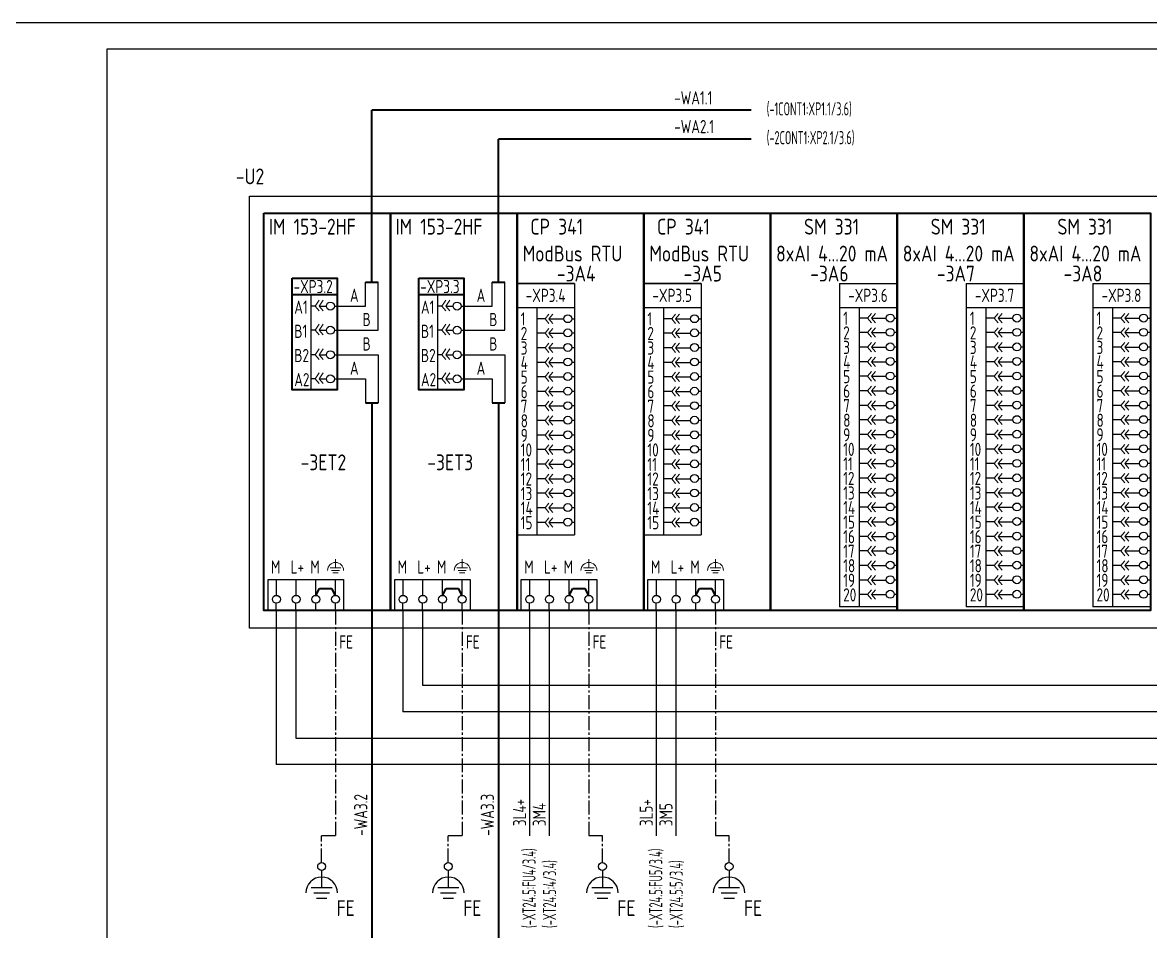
# Model space of a CAD drawing. Header units: millimetres. Extents: x 613 to 19799, y 1373 to 4314.
# Drawn here: x 3072 to 3285.7, y 1714.1 to 1886.4 of the extents above; entities that cross this region are included whole.
import ezdxf

# ---------------------------------------------------------------- set-up
doc = ezdxf.new("R2010")
doc.units = ezdxf.units.MM
doc.linetypes.add('3_2012-53-ТКР2.1-2_План$0${ Chain Double-Dash }', pattern=[0])
doc.linetypes.add('EPL_DASHLONGDOT', pattern=[1, 0.66, -0.12, 0.1, -0.12])
for name, color, linetype in [('Временный', 6, 'Continuous'), ('КИА_МАРКИРОВКА', 2, 'Continuous'), ('КИА_НАКЛЕЙКИ', 1, 'Continuous')]:
    doc.layers.add(name, color=color, linetype=linetype)
doc.styles.add('GOST-A 3-1', font='gost_0.ttf', dxfattribs={"height": 3})
doc.styles.add('GOSTA-2.5-1', font='GOST_AU.ttf', dxfattribs={"width": 0.9, "height": 2.5})

# ---------------------------------------------------------------- blocks, each defined once
blk = doc.blocks.new('A$C20E20996')
at = {"color": 0}
for p, q in [((-15.02, -33.5), (-15.02, -15.52)), ((-14.27, -17.63), (-15.02, -17.63)), ((-13.53, -17.63), (-12.13, -17.63)), ((-10.63, -17.63), (-10.08, -17.63)), ((-14.27, -22.18), (-15.02, -22.18)), ((-13.53, -22.18), (-12.13, -22.18)), ((-10.63, -22.21), (-10.08, -22.21)), ((-14.27, -26.84), (-15.02, -26.84)), ((-13.53, -26.84), (-12.13, -26.84)), ((-10.63, -26.86), (-10.08, -26.86)), ((-14.27, -31.42), (-15.02, -31.42)), ((-13.53, -31.42), (-12.13, -31.42)), ((-10.63, -31.44), (-10.08, -31.44)), ((-21.61, -72.45), (-21.61, -69.42)), ((-17.87, -72.45), (-17.87, -69.42)), ((-14.14, -72.45), (-14.14, -69.42)), ((-10.41, -72.45), (-10.41, -69.42)), ((-21.63, -75.35), (-21.63, -73.95)), ((-17.9, -75.35), (-17.9, -73.95)), ((-14.17, -75.35), (-14.17, -73.95)), ((-10.43, -75.35), (-10.43, -73.95))]:
    blk.add_line(p, q, dxfattribs=at)
at = {"lineweight": 18}
for p, q in [((-13.53, -16.52), (-14.27, -17.63)), ((-12.78, -16.52), (-13.53, -17.63)), ((-14.27, -17.63), (-13.53, -18.52)), ((-13.53, -17.63), (-12.78, -18.52)), ((-13.53, -21.07), (-14.27, -22.18)), ((-12.78, -21.07), (-13.53, -22.18)), ((-14.27, -22.18), (-13.53, -23.07)), ((-13.53, -22.18), (-12.78, -23.07)), ((-13.53, -25.73), (-14.27, -26.84)), ((-14.27, -26.84), (-13.53, -27.73)), ((-12.78, -25.73), (-13.53, -26.84)), ((-13.53, -26.84), (-12.78, -27.73)), ((-13.53, -30.31), (-14.27, -31.42)), ((-14.27, -31.42), (-13.53, -32.31)), ((-12.78, -30.31), (-13.53, -31.42)), ((-13.53, -31.42), (-12.78, -32.31))]:
    blk.add_line(p, q, dxfattribs=at)
at = {"color": 0, "lineweight": 20}
for p, q in [((-10.4, -65.58), (-10.4, -66.21)), ((-10.4, -66.21), (-10.4, -67.21)), ((-11.4, -67.21), (-9.4, -67.21)), ((-11.15, -67.71), (-9.65, -67.71)), ((-10.9, -68.21), (-9.9, -68.21))]:
    blk.add_line(p, q, dxfattribs=at)
at = {"color": 0, "lineweight": 40}
for p, q in [((-14.14, -72.45), (-13.43, -71.17)), ((-13.43, -71.17), (-11.12, -71.17)), ((-10.41, -72.45), (-11.12, -71.17))]:
    blk.add_line(p, q, dxfattribs=at)
for points in [[(-24, 0), (0, 0), (0, -75.35), (-24, -75.35)], [(-18.62, -12.36), (-10.08, -12.36), (-10.08, -33.5), (-18.62, -33.5)], [(-18.62, -12.36), (-10.08, -12.36), (-10.08, -15.52), (-18.62, -15.52)]]:
    blk.add_lwpolyline(points, close=True, dxfattribs=at)
at = {"color": 0}
blk.add_lwpolyline([(-23.2, -69.42), (-8.92, -69.42), (-8.92, -75.35), (-23.2, -75.35)], close=True, dxfattribs=at)
for centre in [(-11.38, -17.63), (-11.38, -22.21), (-11.38, -26.86), (-11.38, -31.44), (-21.61, -73.2), (-17.87, -73.2), (-14.14, -73.2), (-10.41, -73.2)]:
    blk.add_circle(centre, 0.75, dxfattribs=at)
at = {"color": 0, "lineweight": 20}
blk.add_arc((-10.4, -67.71), 1.5, 0, 180, dxfattribs=at)
at = {"style": 'GOSTA-2.5-1', "width": 0.9}
for s, p in [('A1', (-18.22, -19.08)), ('B1', (-18.22, -23.66)), ('B2', (-18.22, -28.24)), ('A2', (-18.22, -32.82)), ('M', (-22.64, -68.32)), ('L+', (-18.91, -68.32)), ('M', (-15.18, -68.32))]:
    blk.add_text(s, height=2.5, dxfattribs=at).set_placement(p)
blk = doc.blocks.new('A$C2BF74EC9')
at = {"color": 0}
for p, q in [((2, 8.39), (2, 6.39)), ((0, 6.39), (4, 6.39)), ((0.5, 5.39), (3.5, 5.39)), ((1, 4.39), (3, 4.39))]:
    blk.add_line(p, q, dxfattribs=at)
at = {"style": 'GOST-A 3-1'}
blk.add_text('FE', height=3, dxfattribs=at).set_placement((4.81, 1))

msp = doc.modelspace()

# ---------------------------------------------------------------- linework, layer by layer
for p, q in [((3068, 1886.39), (3662, 1886.39)), ((3088, 1881.39), (3657, 1881.39)), ((3088, 1471.39), (3088, 1881.39))]:
    msp.add_line(p, q)
at = {"color": 6, "lineweight": 40}
for p, q in [((3210.06, 1869.75), (3138.2, 1869.75)), ((3138.2, 1837.17), (3138.2, 1869.75)), ((3162.2, 1837.17), (3162.2, 1864.3)), ((3210.06, 1864.3), (3162.2, 1864.3)), ((3137.01, 1837.17), (3139.4, 1837.17)), ((3161.01, 1837.17), (3163.4, 1837.17)), ((3137.01, 1814.34), (3139.4, 1814.34)), ((3138.2, 1814.34), (3138.2, 1691.79)), ((3161.01, 1814.34), (3163.4, 1814.34)), ((3162.2, 1814.34), (3162.2, 1691.79))]:
    msp.add_line(p, q, dxfattribs=at)
at = {"color": 0}
for p, q in [((3137.01, 1832.65), (3137.01, 1837.17)), ((3139.4, 1828.07), (3139.4, 1837.17)), ((3161.01, 1832.65), (3161.01, 1837.17)), ((3163.4, 1828.07), (3163.4, 1837.17)), ((3176.61, 1836.96), (3165.71, 1836.96)), ((3165.71, 1836.96), (3165.71, 1789.29)), ((3165.71, 1836.96), (3176.61, 1836.96)), ((3165.71, 1833.37), (3165.71, 1836.96)), ((3176.61, 1836.96), (3176.61, 1789.29)), ((3200.61, 1836.96), (3189.71, 1836.96)), ((3189.71, 1836.96), (3189.71, 1789.29)), ((3189.71, 1836.96), (3200.61, 1836.96)), ((3189.71, 1833.37), (3189.71, 1836.96)), ((3200.61, 1836.96), (3200.61, 1789.29)), ((3226.81, 1836.96), (3237.71, 1836.96)), ((3226.81, 1836.96), (3226.81, 1775.63)), ((3237.71, 1836.96), (3237.71, 1789.29)), ((3250.81, 1836.96), (3261.71, 1836.96)), ((3250.81, 1836.96), (3250.81, 1775.63)), ((3261.71, 1836.96), (3261.71, 1789.29)), ((3274.81, 1836.96), (3285.71, 1836.96)), ((3274.81, 1836.96), (3274.81, 1775.63)), ((3285.71, 1836.96), (3285.71, 1789.29)), ((3285.71, 1836.96), (3285.71, 1789.29)), ((3285.71, 1836.96), (3285.71, 1789.29)), ((3131.62, 1832.65), (3137.01, 1832.65)), ((3155.62, 1832.65), (3161.01, 1832.65)), ((3176.61, 1832.32), (3165.71, 1832.32)), ((3169.5, 1789.29), (3169.5, 1832.32)), ((3200.61, 1832.32), (3189.71, 1832.32)), ((3193.5, 1789.29), (3193.5, 1832.32)), ((3237.71, 1832.32), (3226.81, 1832.32)), ((3230.6, 1775.74), (3230.6, 1832.32)), ((3261.71, 1832.32), (3250.81, 1832.32)), ((3254.6, 1775.74), (3254.6, 1832.32)), ((3285.71, 1832.32), (3274.81, 1832.32)), ((3278.6, 1775.74), (3278.6, 1832.32)), ((3171, 1830.26), (3169.5, 1830.26)), ((3171.74, 1830.26), (3174.56, 1830.26)), ((3176.06, 1830.26), (3176.61, 1830.26)), ((3195, 1830.26), (3193.5, 1830.26)), ((3195.74, 1830.26), (3198.56, 1830.26)), ((3200.06, 1830.26), (3200.61, 1830.26)), ((3232.1, 1830.37), (3230.6, 1830.37)), ((3232.84, 1830.37), (3235.66, 1830.37)), ((3237.16, 1830.37), (3237.71, 1830.37)), ((3256.1, 1830.37), (3254.6, 1830.37)), ((3256.84, 1830.37), (3259.66, 1830.37)), ((3261.16, 1830.37), (3261.71, 1830.37)), ((3280.1, 1830.37), (3278.6, 1830.37)), ((3280.84, 1830.37), (3283.66, 1830.37)), ((3285.16, 1830.37), (3285.71, 1830.37)), ((3131.62, 1828.07), (3139.4, 1828.07)), ((3155.62, 1828.07), (3163.4, 1828.07)), ((3171, 1827.51), (3169.5, 1827.51)), ((3171.74, 1827.51), (3174.56, 1827.51)), ((3176.06, 1827.57), (3176.6, 1827.57)), ((3195, 1827.51), (3193.5, 1827.51)), ((3195.74, 1827.51), (3198.56, 1827.51)), ((3200.06, 1827.57), (3200.6, 1827.57)), ((3232.1, 1827.62), (3230.6, 1827.62)), ((3232.84, 1827.62), (3235.66, 1827.62)), ((3237.16, 1827.68), (3237.7, 1827.68)), ((3256.1, 1827.62), (3254.6, 1827.62)), ((3256.84, 1827.62), (3259.66, 1827.62)), ((3261.16, 1827.68), (3261.7, 1827.68)), ((3280.1, 1827.62), (3278.6, 1827.62)), ((3280.84, 1827.62), (3283.66, 1827.62)), ((3285.16, 1827.68), (3285.7, 1827.68)), ((3131.62, 1823.44), (3139.4, 1823.44)), ((3139.4, 1823.44), (3139.4, 1814.34)), ((3155.62, 1823.44), (3163.4, 1823.44)), ((3163.4, 1823.44), (3163.4, 1814.34)), ((3171, 1824.75), (3169.5, 1824.75)), ((3171.74, 1824.75), (3174.56, 1824.75)), ((3176.06, 1824.81), (3176.61, 1824.81)), ((3195, 1824.75), (3193.5, 1824.75)), ((3195.74, 1824.75), (3198.56, 1824.75)), ((3200.06, 1824.81), (3200.61, 1824.81)), ((3232.1, 1824.86), (3230.6, 1824.86)), ((3232.84, 1824.86), (3235.66, 1824.86)), ((3237.16, 1824.92), (3237.71, 1824.92)), ((3256.1, 1824.86), (3254.6, 1824.86)), ((3256.84, 1824.86), (3259.66, 1824.86)), ((3261.16, 1824.92), (3261.71, 1824.92)), ((3280.1, 1824.86), (3278.6, 1824.86)), ((3280.84, 1824.86), (3283.66, 1824.86)), ((3285.16, 1824.92), (3285.71, 1824.92)), ((3171, 1821.99), (3169.5, 1821.99)), ((3171.74, 1821.99), (3174.56, 1821.99)), ((3176.06, 1822.05), (3176.61, 1822.05)), ((3195, 1821.99), (3193.5, 1821.99)), ((3195.74, 1821.99), (3198.56, 1821.99)), ((3200.06, 1822.05), (3200.61, 1822.05)), ((3232.1, 1822.1), (3230.6, 1822.1)), ((3232.84, 1822.1), (3235.66, 1822.1)), ((3237.16, 1822.16), (3237.71, 1822.16)), ((3256.1, 1822.1), (3254.6, 1822.1)), ((3256.84, 1822.1), (3259.66, 1822.1)), ((3261.16, 1822.16), (3261.71, 1822.16)), ((3280.1, 1822.1), (3278.6, 1822.1)), ((3280.84, 1822.1), (3283.66, 1822.1)), ((3285.16, 1822.16), (3285.71, 1822.16)), ((3131.62, 1818.86), (3137.01, 1818.86)), ((3137.01, 1818.86), (3137.01, 1814.34)), ((3155.62, 1818.86), (3161.01, 1818.86)), ((3161.01, 1818.86), (3161.01, 1814.34)), ((3171, 1819.23), (3169.5, 1819.23)), ((3171.74, 1819.23), (3174.56, 1819.23)), ((3176.06, 1819.29), (3176.6, 1819.29)), ((3195, 1819.23), (3193.5, 1819.23)), ((3195.74, 1819.23), (3198.56, 1819.23)), ((3200.06, 1819.29), (3200.6, 1819.29)), ((3232.1, 1819.34), (3230.6, 1819.34)), ((3232.84, 1819.34), (3235.66, 1819.34)), ((3237.16, 1819.4), (3237.7, 1819.4)), ((3256.1, 1819.34), (3254.6, 1819.34)), ((3256.84, 1819.34), (3259.66, 1819.34)), ((3261.16, 1819.4), (3261.7, 1819.4)), ((3280.1, 1819.34), (3278.6, 1819.34)), ((3280.84, 1819.34), (3283.66, 1819.34)), ((3285.16, 1819.4), (3285.7, 1819.4)), ((3176.06, 1816.53), (3176.6, 1816.53)), ((3200.06, 1816.53), (3200.6, 1816.53)), ((3232.1, 1816.58), (3230.6, 1816.58)), ((3232.84, 1816.58), (3235.66, 1816.58)), ((3237.16, 1816.64), (3237.7, 1816.64)), ((3256.1, 1816.58), (3254.6, 1816.58)), ((3256.84, 1816.58), (3259.66, 1816.58)), ((3261.16, 1816.64), (3261.7, 1816.64)), ((3280.1, 1816.58), (3278.6, 1816.58)), ((3280.84, 1816.58), (3283.66, 1816.58)), ((3285.16, 1816.64), (3285.7, 1816.64)), ((3171, 1816.47), (3169.5, 1816.47)), ((3171.74, 1816.47), (3174.56, 1816.47)), ((3195, 1816.47), (3193.5, 1816.47)), ((3195.74, 1816.47), (3198.56, 1816.47)), ((3171, 1813.72), (3169.5, 1813.72)), ((3171.74, 1813.72), (3174.56, 1813.72)), ((3176.06, 1813.78), (3176.6, 1813.78)), ((3195, 1813.72), (3193.5, 1813.72)), ((3195.74, 1813.72), (3198.56, 1813.72)), ((3200.06, 1813.78), (3200.6, 1813.78)), ((3232.1, 1813.82), (3230.6, 1813.82)), ((3232.84, 1813.82), (3235.66, 1813.82)), ((3237.16, 1813.89), (3237.7, 1813.89)), ((3256.1, 1813.82), (3254.6, 1813.82)), ((3256.84, 1813.82), (3259.66, 1813.82)), ((3261.16, 1813.89), (3261.7, 1813.89)), ((3280.1, 1813.82), (3278.6, 1813.82)), ((3280.84, 1813.82), (3283.66, 1813.82)), ((3285.16, 1813.89), (3285.7, 1813.89)), ((3171, 1810.96), (3169.5, 1810.96)), ((3171.74, 1810.96), (3174.56, 1810.96)), ((3176.06, 1811.02), (3176.6, 1811.02)), ((3195, 1810.96), (3193.5, 1810.96)), ((3195.74, 1810.96), (3198.56, 1810.96)), ((3200.06, 1811.02), (3200.6, 1811.02)), ((3232.1, 1811.07), (3230.6, 1811.07)), ((3232.84, 1811.07), (3235.66, 1811.07)), ((3237.16, 1811.13), (3237.7, 1811.13)), ((3256.1, 1811.07), (3254.6, 1811.07)), ((3256.84, 1811.07), (3259.66, 1811.07)), ((3261.16, 1811.13), (3261.7, 1811.13)), ((3280.1, 1811.07), (3278.6, 1811.07)), ((3280.84, 1811.07), (3283.66, 1811.07)), ((3285.16, 1811.13), (3285.7, 1811.13)), ((3171, 1808.2), (3169.5, 1808.2)), ((3171.74, 1808.2), (3174.56, 1808.2)), ((3176.06, 1808.26), (3176.6, 1808.26)), ((3195, 1808.2), (3193.5, 1808.2)), ((3195.74, 1808.2), (3198.56, 1808.2)), ((3200.06, 1808.26), (3200.6, 1808.26)), ((3232.1, 1808.31), (3230.6, 1808.31)), ((3232.84, 1808.31), (3235.66, 1808.31)), ((3237.16, 1808.37), (3237.7, 1808.37)), ((3256.1, 1808.31), (3254.6, 1808.31)), ((3256.84, 1808.31), (3259.66, 1808.31)), ((3261.16, 1808.37), (3261.7, 1808.37)), ((3280.1, 1808.31), (3278.6, 1808.31)), ((3280.84, 1808.31), (3283.66, 1808.31)), ((3285.16, 1808.37), (3285.7, 1808.37)), ((3171, 1805.44), (3169.5, 1805.44)), ((3171.74, 1805.44), (3174.56, 1805.44)), ((3176.06, 1805.5), (3176.6, 1805.5)), ((3195, 1805.44), (3193.5, 1805.44)), ((3195.74, 1805.44), (3198.56, 1805.44)), ((3200.06, 1805.5), (3200.6, 1805.5)), ((3232.1, 1805.55), (3230.6, 1805.55)), ((3232.84, 1805.55), (3235.66, 1805.55)), ((3237.16, 1805.61), (3237.7, 1805.61)), ((3256.1, 1805.55), (3254.6, 1805.55)), ((3256.84, 1805.55), (3259.66, 1805.55)), ((3261.16, 1805.61), (3261.7, 1805.61)), ((3280.1, 1805.55), (3278.6, 1805.55)), ((3280.84, 1805.55), (3283.66, 1805.55)), ((3285.16, 1805.61), (3285.7, 1805.61)), ((3171, 1802.68), (3169.5, 1802.68)), ((3171.74, 1802.68), (3174.56, 1802.68)), ((3176.06, 1802.74), (3176.61, 1802.74)), ((3195, 1802.68), (3193.5, 1802.68)), ((3195.74, 1802.68), (3198.56, 1802.68)), ((3200.06, 1802.74), (3200.61, 1802.74)), ((3232.1, 1802.79), (3230.6, 1802.79)), ((3232.84, 1802.79), (3235.66, 1802.79)), ((3237.16, 1802.85), (3237.71, 1802.85)), ((3256.1, 1802.79), (3254.6, 1802.79)), ((3256.84, 1802.79), (3259.66, 1802.79)), ((3261.16, 1802.85), (3261.71, 1802.85)), ((3280.1, 1802.79), (3278.6, 1802.79)), ((3280.84, 1802.79), (3283.66, 1802.79)), ((3285.16, 1802.85), (3285.71, 1802.85)), ((3171, 1799.92), (3169.5, 1799.92)), ((3171.74, 1799.92), (3174.56, 1799.92)), ((3176.06, 1799.99), (3176.61, 1799.99)), ((3195, 1799.92), (3193.5, 1799.92)), ((3195.74, 1799.92), (3198.56, 1799.92)), ((3200.06, 1799.99), (3200.61, 1799.99)), ((3232.1, 1800.03), (3230.6, 1800.03)), ((3232.84, 1800.03), (3235.66, 1800.03)), ((3237.16, 1800.09), (3237.71, 1800.09)), ((3256.1, 1800.03), (3254.6, 1800.03)), ((3256.84, 1800.03), (3259.66, 1800.03)), ((3261.16, 1800.09), (3261.71, 1800.09)), ((3280.1, 1800.03), (3278.6, 1800.03)), ((3280.84, 1800.03), (3283.66, 1800.03)), ((3285.16, 1800.09), (3285.71, 1800.09)), ((3232.1, 1797.28), (3230.6, 1797.28)), ((3232.84, 1797.28), (3235.66, 1797.28)), ((3237.16, 1797.34), (3237.7, 1797.34)), ((3256.1, 1797.28), (3254.6, 1797.28)), ((3256.84, 1797.28), (3259.66, 1797.28)), ((3261.16, 1797.34), (3261.7, 1797.34)), ((3280.1, 1797.28), (3278.6, 1797.28)), ((3280.84, 1797.28), (3283.66, 1797.28)), ((3285.16, 1797.34), (3285.7, 1797.34)), ((3171, 1797.17), (3169.5, 1797.17)), ((3171.74, 1797.17), (3174.56, 1797.17)), ((3176.06, 1797.23), (3176.6, 1797.23)), ((3195, 1797.17), (3193.5, 1797.17)), ((3195.74, 1797.17), (3198.56, 1797.17)), ((3200.06, 1797.23), (3200.6, 1797.23)), ((3171, 1794.41), (3169.5, 1794.41)), ((3171.74, 1794.41), (3174.56, 1794.41)), ((3176.06, 1794.47), (3176.6, 1794.47)), ((3195, 1794.41), (3193.5, 1794.41)), ((3195.74, 1794.41), (3198.56, 1794.41)), ((3200.06, 1794.47), (3200.6, 1794.47)), ((3232.1, 1794.52), (3230.6, 1794.52)), ((3232.84, 1794.52), (3235.66, 1794.52)), ((3237.16, 1794.58), (3237.7, 1794.58)), ((3256.1, 1794.52), (3254.6, 1794.52)), ((3256.84, 1794.52), (3259.66, 1794.52)), ((3261.16, 1794.58), (3261.7, 1794.58)), ((3280.1, 1794.52), (3278.6, 1794.52)), ((3280.84, 1794.52), (3283.66, 1794.52)), ((3285.16, 1794.58), (3285.7, 1794.58)), ((3171, 1791.65), (3169.5, 1791.65)), ((3171.74, 1791.65), (3174.56, 1791.65)), ((3176.06, 1791.71), (3176.61, 1791.71)), ((3195, 1791.65), (3193.5, 1791.65)), ((3195.74, 1791.65), (3198.56, 1791.65)), ((3200.06, 1791.71), (3200.61, 1791.71)), ((3232.1, 1791.76), (3230.6, 1791.76)), ((3232.84, 1791.76), (3235.66, 1791.76)), ((3237.16, 1791.82), (3237.71, 1791.82)), ((3256.1, 1791.76), (3254.6, 1791.76)), ((3256.84, 1791.76), (3259.66, 1791.76)), ((3261.16, 1791.82), (3261.71, 1791.82)), ((3280.1, 1791.76), (3278.6, 1791.76)), ((3280.84, 1791.76), (3283.66, 1791.76)), ((3285.16, 1791.82), (3285.71, 1791.82)), ((3165.71, 1789.29), (3176.61, 1789.29)), ((3189.71, 1789.29), (3200.61, 1789.29)), ((3232.1, 1789), (3230.6, 1789)), ((3232.84, 1789), (3235.66, 1789)), ((3237.16, 1789.06), (3237.7, 1789.06)), ((3256.1, 1789), (3254.6, 1789)), ((3256.84, 1789), (3259.66, 1789)), ((3261.16, 1789.06), (3261.7, 1789.06)), ((3280.1, 1789), (3278.6, 1789)), ((3280.84, 1789), (3283.66, 1789)), ((3285.16, 1789.06), (3285.7, 1789.06)), ((3232.1, 1786.24), (3230.6, 1786.24)), ((3232.84, 1786.24), (3235.66, 1786.24)), ((3237.16, 1786.3), (3237.7, 1786.3)), ((3256.1, 1786.24), (3254.6, 1786.24)), ((3256.84, 1786.24), (3259.66, 1786.24)), ((3261.16, 1786.3), (3261.7, 1786.3)), ((3280.1, 1786.24), (3278.6, 1786.24)), ((3280.84, 1786.24), (3283.66, 1786.24)), ((3285.16, 1786.3), (3285.7, 1786.3)), ((3232.1, 1783.48), (3230.6, 1783.48)), ((3232.84, 1783.48), (3235.66, 1783.48)), ((3237.16, 1783.55), (3237.71, 1783.55)), ((3256.1, 1783.48), (3254.6, 1783.48)), ((3256.84, 1783.48), (3259.66, 1783.48)), ((3261.16, 1783.55), (3261.71, 1783.55)), ((3280.1, 1783.48), (3278.6, 1783.48)), ((3280.84, 1783.48), (3283.66, 1783.48)), ((3285.16, 1783.55), (3285.71, 1783.55)), ((3168.1, 1777.83), (3168.1, 1780.85)), ((3171.83, 1777.83), (3171.83, 1780.85)), ((3175.56, 1777.83), (3175.56, 1780.85)), ((3179.29, 1777.83), (3179.29, 1780.85)), ((3192.1, 1777.83), (3192.1, 1780.85)), ((3195.83, 1777.83), (3195.83, 1780.85)), ((3199.56, 1777.83), (3199.56, 1780.85)), ((3203.29, 1777.83), (3203.29, 1780.85)), ((3232.1, 1780.73), (3230.6, 1780.73)), ((3232.84, 1780.73), (3235.66, 1780.73)), ((3237.16, 1780.79), (3237.71, 1780.79)), ((3256.1, 1780.73), (3254.6, 1780.73)), ((3256.84, 1780.73), (3259.66, 1780.73)), ((3261.16, 1780.79), (3261.71, 1780.79)), ((3280.1, 1780.73), (3278.6, 1780.73)), ((3280.84, 1780.73), (3283.66, 1780.73)), ((3285.16, 1780.79), (3285.71, 1780.79)), ((3168.08, 1774.93), (3168.08, 1776.33)), ((3171.81, 1774.93), (3171.81, 1776.33)), ((3175.54, 1774.93), (3175.54, 1776.33)), ((3179.27, 1774.93), (3179.27, 1776.33)), ((3192.08, 1774.93), (3192.08, 1776.33)), ((3195.81, 1774.93), (3195.81, 1776.33)), ((3199.54, 1774.93), (3199.54, 1776.33)), ((3203.27, 1774.93), (3203.27, 1776.33)), ((3232.1, 1777.97), (3230.6, 1777.97)), ((3232.84, 1777.97), (3235.66, 1777.97)), ((3237.16, 1778.03), (3237.71, 1778.03)), ((3256.1, 1777.97), (3254.6, 1777.97)), ((3256.84, 1777.97), (3259.66, 1777.97)), ((3261.16, 1778.03), (3261.71, 1778.03)), ((3280.1, 1777.97), (3278.6, 1777.97)), ((3280.84, 1777.97), (3283.66, 1777.97)), ((3285.16, 1778.03), (3285.71, 1778.03)), ((3237.71, 1775.63), (3226.81, 1775.63)), ((3261.71, 1775.63), (3250.81, 1775.63)), ((3285.71, 1775.63), (3274.81, 1775.63)), ((3128.67, 1725.69), (3128.67, 1724.44)), ((3152.67, 1725.69), (3152.67, 1724.44)), ((3181.87, 1725.69), (3181.87, 1724.44)), ((3205.87, 1725.69), (3205.87, 1724.44))]:
    msp.add_line(p, q, dxfattribs=at)
at = {"lineweight": 18}
for p, q in [((3171, 1830.26), (3171.74, 1831.15)), ((3171, 1830.26), (3171.74, 1829.37)), ((3171.74, 1830.26), (3172.49, 1831.15)), ((3171.74, 1830.26), (3172.49, 1829.37)), ((3195, 1830.26), (3195.74, 1831.15)), ((3195, 1830.26), (3195.74, 1829.37)), ((3195.74, 1830.26), (3196.49, 1831.15)), ((3195.74, 1830.26), (3196.49, 1829.37)), ((3232.1, 1830.37), (3232.84, 1831.26)), ((3232.1, 1830.37), (3232.84, 1829.48)), ((3232.84, 1830.37), (3233.59, 1831.26)), ((3232.84, 1830.37), (3233.59, 1829.48)), ((3256.1, 1830.37), (3256.84, 1831.26)), ((3256.1, 1830.37), (3256.84, 1829.48)), ((3256.84, 1830.37), (3257.59, 1831.26)), ((3256.84, 1830.37), (3257.59, 1829.48)), ((3280.1, 1830.37), (3280.84, 1831.26)), ((3280.1, 1830.37), (3280.84, 1829.48)), ((3280.84, 1830.37), (3281.59, 1831.26)), ((3280.84, 1830.37), (3281.59, 1829.48)), ((3171, 1827.51), (3171.74, 1828.4)), ((3171, 1827.51), (3171.74, 1826.62)), ((3171.74, 1827.51), (3172.49, 1828.4)), ((3171.74, 1827.51), (3172.49, 1826.62)), ((3195, 1827.51), (3195.74, 1828.4)), ((3195, 1827.51), (3195.74, 1826.62)), ((3195.74, 1827.51), (3196.49, 1828.4)), ((3195.74, 1827.51), (3196.49, 1826.62)), ((3232.1, 1827.62), (3232.84, 1828.51)), ((3232.1, 1827.62), (3232.84, 1826.73)), ((3232.84, 1827.62), (3233.59, 1828.51)), ((3232.84, 1827.62), (3233.59, 1826.73)), ((3256.1, 1827.62), (3256.84, 1828.51)), ((3256.1, 1827.62), (3256.84, 1826.73)), ((3256.84, 1827.62), (3257.59, 1828.51)), ((3256.84, 1827.62), (3257.59, 1826.73)), ((3280.1, 1827.62), (3280.84, 1828.51)), ((3280.1, 1827.62), (3280.84, 1826.73)), ((3280.84, 1827.62), (3281.59, 1828.51)), ((3280.84, 1827.62), (3281.59, 1826.73)), ((3171, 1824.75), (3171.74, 1825.64)), ((3171.74, 1824.75), (3172.49, 1825.64)), ((3195, 1824.75), (3195.74, 1825.64)), ((3195.74, 1824.75), (3196.49, 1825.64)), ((3232.1, 1824.86), (3232.84, 1825.75)), ((3232.84, 1824.86), (3233.59, 1825.75)), ((3256.1, 1824.86), (3256.84, 1825.75)), ((3256.84, 1824.86), (3257.59, 1825.75)), ((3280.1, 1824.86), (3280.84, 1825.75)), ((3280.84, 1824.86), (3281.59, 1825.75)), ((3171, 1824.75), (3171.74, 1823.86)), ((3171.74, 1824.75), (3172.49, 1823.86)), ((3195, 1824.75), (3195.74, 1823.86)), ((3195.74, 1824.75), (3196.49, 1823.86)), ((3232.1, 1824.86), (3232.84, 1823.97)), ((3232.1, 1822.1), (3232.84, 1822.99)), ((3232.84, 1824.86), (3233.59, 1823.97)), ((3232.84, 1822.1), (3233.59, 1822.99)), ((3256.1, 1824.86), (3256.84, 1823.97)), ((3256.1, 1822.1), (3256.84, 1822.99)), ((3256.84, 1824.86), (3257.59, 1823.97)), ((3256.84, 1822.1), (3257.59, 1822.99)), ((3280.1, 1824.86), (3280.84, 1823.97)), ((3280.1, 1822.1), (3280.84, 1822.99)), ((3280.84, 1824.86), (3281.59, 1823.97)), ((3280.84, 1822.1), (3281.59, 1822.99)), ((3171, 1821.99), (3171.74, 1822.88)), ((3171, 1821.99), (3171.74, 1821.1)), ((3171.74, 1821.99), (3172.49, 1822.88)), ((3171.74, 1821.99), (3172.49, 1821.1)), ((3195, 1821.99), (3195.74, 1822.88)), ((3195, 1821.99), (3195.74, 1821.1)), ((3195.74, 1821.99), (3196.49, 1822.88)), ((3195.74, 1821.99), (3196.49, 1821.1)), ((3232.1, 1822.1), (3232.84, 1821.21)), ((3232.84, 1822.1), (3233.59, 1821.21)), ((3256.1, 1822.1), (3256.84, 1821.21)), ((3256.84, 1822.1), (3257.59, 1821.21)), ((3280.1, 1822.1), (3280.84, 1821.21)), ((3280.84, 1822.1), (3281.59, 1821.21)), ((3171, 1819.23), (3171.74, 1820.12)), ((3171, 1819.23), (3171.74, 1818.34)), ((3171.74, 1819.23), (3172.49, 1820.12)), ((3171.74, 1819.23), (3172.49, 1818.34)), ((3195, 1819.23), (3195.74, 1820.12)), ((3195, 1819.23), (3195.74, 1818.34)), ((3195.74, 1819.23), (3196.49, 1820.12)), ((3195.74, 1819.23), (3196.49, 1818.34)), ((3232.1, 1819.34), (3232.84, 1820.23)), ((3232.1, 1819.34), (3232.84, 1818.45)), ((3232.84, 1819.34), (3233.59, 1820.23)), ((3232.84, 1819.34), (3233.59, 1818.45)), ((3256.1, 1819.34), (3256.84, 1820.23)), ((3256.1, 1819.34), (3256.84, 1818.45)), ((3256.84, 1819.34), (3257.59, 1820.23)), ((3256.84, 1819.34), (3257.59, 1818.45)), ((3280.1, 1819.34), (3280.84, 1820.23)), ((3280.1, 1819.34), (3280.84, 1818.45)), ((3280.84, 1819.34), (3281.59, 1820.23)), ((3280.84, 1819.34), (3281.59, 1818.45)), ((3171, 1816.47), (3171.74, 1817.36)), ((3171.74, 1816.47), (3172.49, 1817.36)), ((3195, 1816.47), (3195.74, 1817.36)), ((3195.74, 1816.47), (3196.49, 1817.36)), ((3232.1, 1816.58), (3232.84, 1817.47)), ((3232.1, 1816.58), (3232.84, 1815.69)), ((3232.84, 1816.58), (3233.59, 1817.47)), ((3232.84, 1816.58), (3233.59, 1815.69)), ((3256.1, 1816.58), (3256.84, 1817.47)), ((3256.1, 1816.58), (3256.84, 1815.69)), ((3256.84, 1816.58), (3257.59, 1817.47)), ((3256.84, 1816.58), (3257.59, 1815.69)), ((3280.1, 1816.58), (3280.84, 1817.47)), ((3280.1, 1816.58), (3280.84, 1815.69)), ((3280.84, 1816.58), (3281.59, 1817.47)), ((3280.84, 1816.58), (3281.59, 1815.69)), ((3171, 1816.47), (3171.74, 1815.58)), ((3171, 1813.72), (3171.74, 1814.61)), ((3171.74, 1816.47), (3172.49, 1815.58)), ((3171.74, 1813.72), (3172.49, 1814.61)), ((3195, 1816.47), (3195.74, 1815.58)), ((3195, 1813.72), (3195.74, 1814.61)), ((3195.74, 1816.47), (3196.49, 1815.58)), ((3195.74, 1813.72), (3196.49, 1814.61)), ((3232.1, 1813.82), (3232.84, 1814.71)), ((3232.84, 1813.82), (3233.59, 1814.71)), ((3256.1, 1813.82), (3256.84, 1814.71)), ((3256.84, 1813.82), (3257.59, 1814.71)), ((3280.1, 1813.82), (3280.84, 1814.71)), ((3280.84, 1813.82), (3281.59, 1814.71)), ((3171, 1813.72), (3171.74, 1812.83)), ((3171.74, 1813.72), (3172.49, 1812.83)), ((3195, 1813.72), (3195.74, 1812.83)), ((3195.74, 1813.72), (3196.49, 1812.83)), ((3232.1, 1813.82), (3232.84, 1812.93)), ((3232.84, 1813.82), (3233.59, 1812.93)), ((3256.1, 1813.82), (3256.84, 1812.93)), ((3256.84, 1813.82), (3257.59, 1812.93)), ((3280.1, 1813.82), (3280.84, 1812.93)), ((3280.84, 1813.82), (3281.59, 1812.93)), ((3171, 1810.96), (3171.74, 1811.85)), ((3171, 1810.96), (3171.74, 1810.07)), ((3171.74, 1810.96), (3172.49, 1811.85)), ((3171.74, 1810.96), (3172.49, 1810.07)), ((3195, 1810.96), (3195.74, 1811.85)), ((3195, 1810.96), (3195.74, 1810.07)), ((3195.74, 1810.96), (3196.49, 1811.85)), ((3195.74, 1810.96), (3196.49, 1810.07)), ((3232.1, 1811.07), (3232.84, 1811.96)), ((3232.1, 1811.07), (3232.84, 1810.18)), ((3232.84, 1811.07), (3233.59, 1811.96)), ((3232.84, 1811.07), (3233.59, 1810.18)), ((3256.1, 1811.07), (3256.84, 1811.96)), ((3256.1, 1811.07), (3256.84, 1810.18)), ((3256.84, 1811.07), (3257.59, 1811.96)), ((3256.84, 1811.07), (3257.59, 1810.18)), ((3280.1, 1811.07), (3280.84, 1811.96)), ((3280.1, 1811.07), (3280.84, 1810.18)), ((3280.84, 1811.07), (3281.59, 1811.96)), ((3280.84, 1811.07), (3281.59, 1810.18)), ((3171, 1808.2), (3171.74, 1809.09)), ((3171, 1808.2), (3171.74, 1807.31)), ((3171.74, 1808.2), (3172.49, 1809.09)), ((3171.74, 1808.2), (3172.49, 1807.31)), ((3195, 1808.2), (3195.74, 1809.09)), ((3195, 1808.2), (3195.74, 1807.31)), ((3195.74, 1808.2), (3196.49, 1809.09)), ((3195.74, 1808.2), (3196.49, 1807.31)), ((3232.1, 1808.31), (3232.84, 1809.2)), ((3232.1, 1808.31), (3232.84, 1807.42)), ((3232.84, 1808.31), (3233.59, 1809.2)), ((3232.84, 1808.31), (3233.59, 1807.42)), ((3256.1, 1808.31), (3256.84, 1809.2)), ((3256.1, 1808.31), (3256.84, 1807.42)), ((3256.84, 1808.31), (3257.59, 1809.2)), ((3256.84, 1808.31), (3257.59, 1807.42)), ((3280.1, 1808.31), (3280.84, 1809.2)), ((3280.1, 1808.31), (3280.84, 1807.42)), ((3280.84, 1808.31), (3281.59, 1809.2)), ((3280.84, 1808.31), (3281.59, 1807.42)), ((3171, 1805.44), (3171.74, 1806.33)), ((3171.74, 1805.44), (3172.49, 1806.33)), ((3195, 1805.44), (3195.74, 1806.33)), ((3195.74, 1805.44), (3196.49, 1806.33)), ((3232.1, 1805.55), (3232.84, 1806.44)), ((3232.84, 1805.55), (3233.59, 1806.44)), ((3256.1, 1805.55), (3256.84, 1806.44)), ((3256.84, 1805.55), (3257.59, 1806.44)), ((3280.1, 1805.55), (3280.84, 1806.44)), ((3280.84, 1805.55), (3281.59, 1806.44)), ((3171, 1805.44), (3171.74, 1804.55)), ((3171.74, 1805.44), (3172.49, 1804.55)), ((3195, 1805.44), (3195.74, 1804.55)), ((3195.74, 1805.44), (3196.49, 1804.55)), ((3232.1, 1805.55), (3232.84, 1804.66)), ((3232.1, 1802.79), (3232.84, 1803.68)), ((3232.84, 1805.55), (3233.59, 1804.66)), ((3232.84, 1802.79), (3233.59, 1803.68)), ((3256.1, 1805.55), (3256.84, 1804.66)), ((3256.1, 1802.79), (3256.84, 1803.68)), ((3256.84, 1805.55), (3257.59, 1804.66)), ((3256.84, 1802.79), (3257.59, 1803.68)), ((3280.1, 1805.55), (3280.84, 1804.66)), ((3280.1, 1802.79), (3280.84, 1803.68)), ((3280.84, 1805.55), (3281.59, 1804.66)), ((3280.84, 1802.79), (3281.59, 1803.68)), ((3171, 1802.68), (3171.74, 1803.57)), ((3171, 1802.68), (3171.74, 1801.79)), ((3171.74, 1802.68), (3172.49, 1803.57)), ((3171.74, 1802.68), (3172.49, 1801.79)), ((3195, 1802.68), (3195.74, 1803.57)), ((3195, 1802.68), (3195.74, 1801.79)), ((3195.74, 1802.68), (3196.49, 1803.57)), ((3195.74, 1802.68), (3196.49, 1801.79)), ((3232.1, 1802.79), (3232.84, 1801.9)), ((3232.84, 1802.79), (3233.59, 1801.9)), ((3256.1, 1802.79), (3256.84, 1801.9)), ((3256.84, 1802.79), (3257.59, 1801.9)), ((3280.1, 1802.79), (3280.84, 1801.9)), ((3280.84, 1802.79), (3281.59, 1801.9)), ((3171, 1799.92), (3171.74, 1800.81)), ((3171, 1799.92), (3171.74, 1799.03)), ((3171.74, 1799.92), (3172.49, 1800.81)), ((3171.74, 1799.92), (3172.49, 1799.03)), ((3195, 1799.92), (3195.74, 1800.81)), ((3195, 1799.92), (3195.74, 1799.03)), ((3195.74, 1799.92), (3196.49, 1800.81)), ((3195.74, 1799.92), (3196.49, 1799.03)), ((3232.1, 1800.03), (3232.84, 1800.92)), ((3232.1, 1800.03), (3232.84, 1799.14)), ((3232.84, 1800.03), (3233.59, 1800.92)), ((3232.84, 1800.03), (3233.59, 1799.14)), ((3256.1, 1800.03), (3256.84, 1800.92)), ((3256.1, 1800.03), (3256.84, 1799.14)), ((3256.84, 1800.03), (3257.59, 1800.92)), ((3256.84, 1800.03), (3257.59, 1799.14)), ((3280.1, 1800.03), (3280.84, 1800.92)), ((3280.1, 1800.03), (3280.84, 1799.14)), ((3280.84, 1800.03), (3281.59, 1800.92)), ((3280.84, 1800.03), (3281.59, 1799.14)), ((3171, 1797.17), (3171.74, 1798.06)), ((3171.74, 1797.17), (3172.49, 1798.06)), ((3195, 1797.17), (3195.74, 1798.06)), ((3195.74, 1797.17), (3196.49, 1798.06)), ((3232.1, 1797.28), (3232.84, 1798.17)), ((3232.1, 1797.28), (3232.84, 1796.39)), ((3232.84, 1797.28), (3233.59, 1798.17)), ((3232.84, 1797.28), (3233.59, 1796.39)), ((3256.1, 1797.28), (3256.84, 1798.17)), ((3256.1, 1797.28), (3256.84, 1796.39)), ((3256.84, 1797.28), (3257.59, 1798.17)), ((3256.84, 1797.28), (3257.59, 1796.39)), ((3280.1, 1797.28), (3280.84, 1798.17)), ((3280.1, 1797.28), (3280.84, 1796.39)), ((3280.84, 1797.28), (3281.59, 1798.17)), ((3280.84, 1797.28), (3281.59, 1796.39)), ((3171, 1797.17), (3171.74, 1796.28)), ((3171, 1794.41), (3171.74, 1795.3)), ((3171.74, 1797.17), (3172.49, 1796.28)), ((3171.74, 1794.41), (3172.49, 1795.3)), ((3195, 1797.17), (3195.74, 1796.28)), ((3195, 1794.41), (3195.74, 1795.3)), ((3195.74, 1797.17), (3196.49, 1796.28)), ((3195.74, 1794.41), (3196.49, 1795.3)), ((3232.1, 1794.52), (3232.84, 1795.41)), ((3232.84, 1794.52), (3233.59, 1795.41)), ((3256.1, 1794.52), (3256.84, 1795.41)), ((3256.84, 1794.52), (3257.59, 1795.41)), ((3280.1, 1794.52), (3280.84, 1795.41)), ((3280.84, 1794.52), (3281.59, 1795.41)), ((3171, 1794.41), (3171.74, 1793.52)), ((3171.74, 1794.41), (3172.49, 1793.52)), ((3195, 1794.41), (3195.74, 1793.52)), ((3195.74, 1794.41), (3196.49, 1793.52)), ((3232.1, 1794.52), (3232.84, 1793.63)), ((3232.84, 1794.52), (3233.59, 1793.63)), ((3256.1, 1794.52), (3256.84, 1793.63)), ((3256.84, 1794.52), (3257.59, 1793.63)), ((3280.1, 1794.52), (3280.84, 1793.63)), ((3280.84, 1794.52), (3281.59, 1793.63)), ((3171, 1791.65), (3171.74, 1792.54)), ((3171, 1791.65), (3171.74, 1790.76)), ((3171.74, 1791.65), (3172.49, 1792.54)), ((3171.74, 1791.65), (3172.49, 1790.76)), ((3195, 1791.65), (3195.74, 1792.54)), ((3195, 1791.65), (3195.74, 1790.76)), ((3195.74, 1791.65), (3196.49, 1792.54)), ((3195.74, 1791.65), (3196.49, 1790.76)), ((3232.1, 1791.76), (3232.84, 1792.65)), ((3232.1, 1791.76), (3232.84, 1790.87)), ((3232.84, 1791.76), (3233.59, 1792.65)), ((3232.84, 1791.76), (3233.59, 1790.87)), ((3256.1, 1791.76), (3256.84, 1792.65)), ((3256.1, 1791.76), (3256.84, 1790.87)), ((3256.84, 1791.76), (3257.59, 1792.65)), ((3256.84, 1791.76), (3257.59, 1790.87)), ((3280.1, 1791.76), (3280.84, 1792.65)), ((3280.1, 1791.76), (3280.84, 1790.87)), ((3280.84, 1791.76), (3281.59, 1792.65)), ((3280.84, 1791.76), (3281.59, 1790.87)), ((3232.1, 1789), (3232.84, 1789.89)), ((3232.1, 1789), (3232.84, 1788.11)), ((3232.84, 1789), (3233.59, 1789.89)), ((3232.84, 1789), (3233.59, 1788.11)), ((3256.1, 1789), (3256.84, 1789.89)), ((3256.1, 1789), (3256.84, 1788.11)), ((3256.84, 1789), (3257.59, 1789.89)), ((3256.84, 1789), (3257.59, 1788.11)), ((3280.1, 1789), (3280.84, 1789.89)), ((3280.1, 1789), (3280.84, 1788.11)), ((3280.84, 1789), (3281.59, 1789.89)), ((3280.84, 1789), (3281.59, 1788.11)), ((3232.1, 1786.24), (3232.84, 1787.13)), ((3232.84, 1786.24), (3233.59, 1787.13)), ((3256.1, 1786.24), (3256.84, 1787.13)), ((3256.84, 1786.24), (3257.59, 1787.13)), ((3280.1, 1786.24), (3280.84, 1787.13)), ((3280.84, 1786.24), (3281.59, 1787.13)), ((3232.1, 1786.24), (3232.84, 1785.35)), ((3232.84, 1786.24), (3233.59, 1785.35)), ((3256.1, 1786.24), (3256.84, 1785.35)), ((3256.84, 1786.24), (3257.59, 1785.35)), ((3280.1, 1786.24), (3280.84, 1785.35)), ((3280.84, 1786.24), (3281.59, 1785.35)), ((3232.1, 1783.48), (3232.84, 1784.37)), ((3232.1, 1783.48), (3232.84, 1782.59)), ((3232.84, 1783.48), (3233.59, 1784.37)), ((3232.84, 1783.48), (3233.59, 1782.59)), ((3256.1, 1783.48), (3256.84, 1784.37)), ((3256.1, 1783.48), (3256.84, 1782.59)), ((3256.84, 1783.48), (3257.59, 1784.37)), ((3256.84, 1783.48), (3257.59, 1782.59)), ((3280.1, 1783.48), (3280.84, 1784.37)), ((3280.1, 1783.48), (3280.84, 1782.59)), ((3280.84, 1783.48), (3281.59, 1784.37)), ((3280.84, 1783.48), (3281.59, 1782.59)), ((3232.1, 1780.73), (3232.84, 1781.62)), ((3232.1, 1780.73), (3232.84, 1779.84)), ((3232.84, 1780.73), (3233.59, 1781.62)), ((3232.84, 1780.73), (3233.59, 1779.84)), ((3256.1, 1780.73), (3256.84, 1781.62)), ((3256.1, 1780.73), (3256.84, 1779.84)), ((3256.84, 1780.73), (3257.59, 1781.62)), ((3256.84, 1780.73), (3257.59, 1779.84)), ((3280.1, 1780.73), (3280.84, 1781.62)), ((3280.1, 1780.73), (3280.84, 1779.84)), ((3280.84, 1780.73), (3281.59, 1781.62)), ((3280.84, 1780.73), (3281.59, 1779.84)), ((3232.1, 1777.97), (3232.84, 1778.86)), ((3232.84, 1777.97), (3233.59, 1778.86)), ((3256.1, 1777.97), (3256.84, 1778.86)), ((3256.84, 1777.97), (3257.59, 1778.86)), ((3280.1, 1777.97), (3280.84, 1778.86)), ((3280.84, 1777.97), (3281.59, 1778.86)), ((3232.1, 1777.97), (3232.84, 1777.08)), ((3232.84, 1777.97), (3233.59, 1777.08)), ((3256.1, 1777.97), (3256.84, 1777.08)), ((3256.84, 1777.97), (3257.59, 1777.08)), ((3280.1, 1777.97), (3280.84, 1777.08)), ((3280.84, 1777.97), (3281.59, 1777.08))]:
    msp.add_line(p, q, dxfattribs=at)
at = {"color": 0, "lineweight": 20}
for p, q in [((3179.31, 1784.69), (3179.31, 1784.07)), ((3203.31, 1784.69), (3203.31, 1784.07)), ((3178.31, 1783.07), (3180.31, 1783.07)), ((3178.56, 1782.57), (3180.06, 1782.57)), ((3179.31, 1784.07), (3179.31, 1783.07)), ((3202.31, 1783.07), (3204.31, 1783.07)), ((3202.56, 1782.57), (3204.06, 1782.57)), ((3203.31, 1784.07), (3203.31, 1783.07)), ((3178.81, 1782.07), (3179.81, 1782.07)), ((3202.81, 1782.07), (3203.81, 1782.07))]:
    msp.add_line(p, q, dxfattribs=at)
at = {"color": 0, "lineweight": 40}
for p, q in [((3175.56, 1777.83), (3176.27, 1779.11)), ((3176.27, 1779.11), (3178.58, 1779.11)), ((3179.29, 1777.83), (3178.58, 1779.11)), ((3199.56, 1777.83), (3200.27, 1779.11)), ((3200.27, 1779.11), (3202.58, 1779.11)), ((3203.29, 1777.83), (3202.58, 1779.11))]:
    msp.add_line(p, q, dxfattribs=at)
at = {"color": 4}
for p, q in [((3120.08, 1774.93), (3120.08, 1745.78)), ((3144.08, 1774.93), (3144.08, 1755.78)), ((3168.08, 1774.93), (3168.08, 1732.28)), ((3192.08, 1774.93), (3192.08, 1732.28)), ((3504.73, 1755.78), (3144.08, 1755.78)), ((3507.73, 1745.78), (3120.08, 1745.78))]:
    msp.add_line(p, q, dxfattribs=at)
at = {"color": 1}
for p, q in [((3123.81, 1774.93), (3123.81, 1750.78)), ((3147.81, 1774.93), (3147.81, 1760.78)), ((3171.81, 1774.93), (3171.81, 1732.28)), ((3195.81, 1774.93), (3195.81, 1732.28)), ((3147.81, 1760.78), (3450.7, 1760.78)), ((3123.81, 1750.78), (3453.7, 1750.78))]:
    msp.add_line(p, q, dxfattribs=at)
at = {"color": 6, "linetype": 'EPL_DASHLONGDOT', "lineweight": 25, "ltscale": 4}
for p, q in [((3131.27, 1774.93), (3131.27, 1732.28)), ((3155.27, 1774.93), (3155.27, 1732.28)), ((3179.27, 1774.93), (3179.27, 1732.28)), ((3203.27, 1774.93), (3203.27, 1732.28)), ((3128.67, 1727.19), (3128.67, 1732.28)), ((3131.27, 1732.28), (3128.67, 1732.28)), ((3152.67, 1727.19), (3152.67, 1732.28)), ((3155.27, 1732.28), (3152.67, 1732.28)), ((3181.87, 1732.28), (3179.27, 1732.28)), ((3181.87, 1727.19), (3181.87, 1732.28)), ((3205.87, 1732.28), (3203.27, 1732.28)), ((3205.87, 1727.19), (3205.87, 1732.28))]:
    msp.add_line(p, q, dxfattribs=at)
at = {"color": 0, "linetype": '3_2012-53-ТКР2.1-2_План$0${ Chain Double-Dash }', "ltscale": 5}
msp.add_lwpolyline([(3115.01, 1853.5), (3414.79, 1853.5), (3414.79, 1771.61), (3115.01, 1771.61)], close=True, dxfattribs=at)
at = {"color": 0, "lineweight": 40}
for points in [[(3165.71, 1850.28), (3189.71, 1850.28), (3189.71, 1774.93), (3165.71, 1774.93)], [(3189.71, 1850.28), (3213.71, 1850.28), (3213.71, 1774.93), (3189.71, 1774.93)], [(3213.71, 1850.28), (3237.71, 1850.28), (3237.71, 1774.93), (3213.71, 1774.93)], [(3237.71, 1850.28), (3261.71, 1850.28), (3261.71, 1774.93), (3237.71, 1774.93)], [(3261.71, 1850.28), (3285.71, 1850.28), (3285.71, 1774.93), (3261.71, 1774.93)]]:
    msp.add_lwpolyline(points, close=True, dxfattribs=at)
at = {"color": 0}
for points in [[(3166.5, 1780.85), (3180.79, 1780.85), (3180.79, 1774.93), (3166.5, 1774.93)], [(3190.5, 1780.85), (3204.79, 1780.85), (3204.79, 1774.93), (3190.5, 1774.93)]]:
    msp.add_lwpolyline(points, close=True, dxfattribs=at)
for centre in [(3175.31, 1830.26), (3199.31, 1830.26), (3236.41, 1830.37), (3260.41, 1830.37), (3284.41, 1830.37), (3175.31, 1827.57), (3199.31, 1827.57), (3236.41, 1827.68), (3260.41, 1827.68), (3284.41, 1827.68), (3175.31, 1824.81), (3199.31, 1824.81), (3236.41, 1824.92), (3260.41, 1824.92), (3284.41, 1824.92), (3175.31, 1822.05), (3199.31, 1822.05), (3236.41, 1822.16), (3260.41, 1822.16), (3284.41, 1822.16), (3175.31, 1819.29), (3199.31, 1819.29), (3236.41, 1819.4), (3260.41, 1819.4), (3284.41, 1819.4), (3175.31, 1816.53), (3199.31, 1816.53), (3236.41, 1816.64), (3260.41, 1816.64), (3284.41, 1816.64), (3175.31, 1813.78), (3199.31, 1813.78), (3236.41, 1813.89), (3260.41, 1813.89), (3284.41, 1813.89), (3175.31, 1811.02), (3199.31, 1811.02), (3236.41, 1811.13), (3260.41, 1811.13), (3284.41, 1811.13), (3175.31, 1808.26), (3199.31, 1808.26), (3236.41, 1808.37), (3260.41, 1808.37), (3284.41, 1808.37), (3175.31, 1805.5), (3199.31, 1805.5), (3236.41, 1805.61), (3260.41, 1805.61), (3284.41, 1805.61), (3175.31, 1802.74), (3199.31, 1802.74), (3236.41, 1802.85), (3260.41, 1802.85), (3284.41, 1802.85), (3175.31, 1799.99), (3199.31, 1799.99), (3236.41, 1800.09), (3260.41, 1800.09), (3284.41, 1800.09), (3175.31, 1797.23), (3199.31, 1797.23), (3236.41, 1797.34), (3260.41, 1797.34), (3284.41, 1797.34), (3175.31, 1794.47), (3199.31, 1794.47), (3236.41, 1794.58), (3260.41, 1794.58), (3284.41, 1794.58), (3175.31, 1791.71), (3199.31, 1791.71), (3236.41, 1791.82), (3260.41, 1791.82), (3284.41, 1791.82), (3236.41, 1789.06), (3260.41, 1789.06), (3284.41, 1789.06), (3236.41, 1786.3), (3260.41, 1786.3), (3284.41, 1786.3), (3236.41, 1783.55), (3260.41, 1783.55), (3284.41, 1783.55), (3236.41, 1780.79), (3260.41, 1780.79), (3284.41, 1780.79), (3236.41, 1778.03), (3260.41, 1778.03), (3284.41, 1778.03), (3168.1, 1777.08), (3171.83, 1777.08), (3175.56, 1777.08), (3179.29, 1777.08), (3192.1, 1777.08), (3195.83, 1777.08), (3199.56, 1777.08), (3203.29, 1777.08), (3128.67, 1726.44), (3152.67, 1726.44), (3181.87, 1726.44), (3205.87, 1726.44)]:
    msp.add_circle(centre, 0.75, dxfattribs=at)
at = {"color": 0, "lineweight": 20}
for centre in [(3179.31, 1782.57), (3203.31, 1782.57)]:
    msp.add_arc(centre, 1.5, 0, 180, dxfattribs=at)
at = {"color": 0}
for centre in [(3128.67, 1721.44), (3152.67, 1721.44), (3181.87, 1721.44), (3205.87, 1721.44)]:
    msp.add_arc(centre, 3, 0, 180, dxfattribs=at)

# ---------------------------------------------------------------- block references
for name, p in [('A$C20E20996', (3141.71, 1850.28)), ('A$C20E20996', (3165.71, 1850.28)), ('A$C2BF74EC9', (3126.67, 1716.05)), ('A$C2BF74EC9', (3150.67, 1716.05)), ('A$C2BF74EC9', (3179.87, 1716.05)), ('A$C2BF74EC9', (3203.87, 1716.05))]:
    msp.add_blockref(name, p, dxfattribs=at)

# ---------------------------------------------------------------- texts
at = {"style": 'GOST-A 3-1'}
for s, p in [('IM 153-2HF', (3118.68, 1846.2)), ('IM 153-2HF', (3142.68, 1846.2)), (' CP 341', (3166.68, 1846.2)), (' CP 341', (3190.68, 1846.2)), ('SM 331 ', (3220.07, 1846.2)), ('SM 331 ', (3244.07, 1846.2)), ('SM 331 ', (3268.07, 1846.2)), ('ModBus RTU', (3166.78, 1841.11)), ('ModBus RTU', (3190.78, 1841.11)), ('8xAI 4...20 mA', (3214.78, 1841.11)), ('8xAI 4...20 mA', (3238.78, 1841.11)), ('8xAI 4...20 mA', (3262.78, 1841.11))]:
    msp.add_text(s, height=3, dxfattribs=at).set_placement(p)
at = {"style": 'GOSTA-2.5-1', "width": 0.9}
for s, p in [('-XP3.2', (3123.35, 1835.11)), ('A', (3134.04, 1833.44)), ('-XP3.3', (3147.35, 1835.11)), ('A', (3158.04, 1833.44)), ('-XP3.4', (3167.34, 1833.43)), ('-XP3.5', (3191.34, 1833.43)), ('-XP3.6', (3228.44, 1833.43)), ('-XP3.7', (3252.44, 1833.43)), ('-XP3.8', (3276.44, 1833.43)), ('1', (3166.39, 1828.97)), ('1', (3190.39, 1828.97)), ('1', (3227.49, 1829.08)), ('1', (3251.49, 1829.08)), ('1', (3275.49, 1829.08)), ('B', (3136.43, 1828.86)), ('B', (3160.43, 1828.86)), ('2', (3166.39, 1826.21)), ('2', (3190.39, 1826.21)), ('2', (3227.49, 1826.32)), ('2', (3251.49, 1826.32)), ('2', (3275.49, 1826.32)), ('B', (3136.43, 1824.23)), ('B', (3160.43, 1824.23)), ('3', (3166.39, 1823.45)), ('3', (3190.39, 1823.45)), ('3', (3227.49, 1823.56)), ('3', (3251.49, 1823.56)), ('3', (3275.49, 1823.56)), ('4', (3166.39, 1820.69)), ('4', (3190.39, 1820.69)), ('4', (3227.49, 1820.8)), ('4', (3251.49, 1820.8)), ('4', (3275.49, 1820.8)), ('A', (3134.04, 1819.65)), ('A', (3158.04, 1819.65)), ('5', (3166.39, 1817.94)), ('5', (3190.39, 1817.94)), ('5', (3227.49, 1818.04)), ('5', (3251.49, 1818.04)), ('5', (3275.49, 1818.04)), ('6', (3166.39, 1815.18)), ('6', (3190.39, 1815.18)), ('6', (3227.49, 1815.29)), ('6', (3251.49, 1815.29)), ('6', (3275.49, 1815.29)), ('7', (3166.39, 1812.42)), ('7', (3190.39, 1812.42)), ('7', (3227.49, 1812.53)), ('7', (3251.49, 1812.53)), ('7', (3275.49, 1812.53)), ('8', (3227.49, 1809.77)), ('8', (3251.49, 1809.77)), ('8', (3275.49, 1809.77)), ('8', (3166.39, 1809.66)), ('8', (3190.39, 1809.66)), ('9', (3166.39, 1806.9)), ('9', (3190.39, 1806.9)), ('9', (3227.49, 1807.01)), ('9', (3251.49, 1807.01)), ('9', (3275.49, 1807.01)), ('10', (3166.39, 1804.14)), ('10', (3190.39, 1804.14)), ('10', (3227.49, 1804.25)), ('10', (3251.49, 1804.25)), ('10', (3275.49, 1804.25)), ('11', (3166.39, 1801.39)), ('11', (3190.39, 1801.39)), ('11', (3227.49, 1801.5)), ('11', (3251.49, 1801.5)), ('11', (3275.49, 1801.5)), ('12', (3166.39, 1798.63)), ('12', (3190.39, 1798.63)), ('12', (3227.49, 1798.74)), ('12', (3251.49, 1798.74)), ('12', (3275.49, 1798.74)), ('13', (3166.39, 1795.87)), ('13', (3190.39, 1795.87)), ('13', (3227.49, 1795.98)), ('13', (3251.49, 1795.98)), ('13', (3275.49, 1795.98)), ('14', (3166.39, 1793.11)), ('14', (3190.39, 1793.11)), ('14', (3227.49, 1793.22)), ('14', (3251.49, 1793.22)), ('14', (3275.49, 1793.22)), ('15', (3166.39, 1790.35)), ('15', (3190.39, 1790.35)), ('15', (3227.49, 1790.46)), ('15', (3251.49, 1790.46)), ('15', (3275.49, 1790.46)), ('16', (3227.49, 1787.7)), ('16', (3251.49, 1787.7)), ('16', (3275.49, 1787.7)), ('17', (3227.49, 1784.95)), ('17', (3251.49, 1784.95)), ('17', (3275.49, 1784.95)), ('M', (3167.06, 1781.95)), ('L+', (3170.8, 1781.95)), ('M', (3174.53, 1781.95)), ('M', (3191.06, 1781.95)), ('L+', (3194.8, 1781.95)), ('M', (3198.53, 1781.95)), ('18', (3227.49, 1782.19)), ('18', (3251.49, 1782.19)), ('18', (3275.49, 1782.19)), ('19', (3227.49, 1779.43)), ('19', (3251.49, 1779.43)), ('19', (3275.49, 1779.43)), ('20', (3227.49, 1776.67)), ('20', (3251.49, 1776.67)), ('20', (3275.49, 1776.67))]:
    msp.add_text(s, height=2.5, dxfattribs=at).set_placement(p)
at = {"layer": 'Временный', "style": 'GOSTA-2.5-1', "width": 0.7}
for s, p in [('(-1CONT1:XP1.1/3.6)', (3212.99, 1868.78)), ('(-2CONT1:XP2.1/3.6)', (3212.99, 1863.32))]:
    msp.add_text(s, height=2.5, dxfattribs=at).set_placement(p)
for s, p in [('(-XT24.5:FU4/3.4)', (3169.22, 1714.79)), ('(-XT24.5:FU5/3.4)', (3193.22, 1714.79)), ('(-XT24.5:4/3.4)', (3173.1, 1714.79)), ('(-XT24.5:5/3.4)', (3197.1, 1714.79))]:
    msp.add_text(s, height=2.5, rotation=90, dxfattribs=at).set_placement(p)
at = {"layer": 'КИА_МАРКИРОВКА', "style": 'GOSTA-2.5-1', "width": 0.9}
for s, p in [('-WA1.1', (3195.46, 1870.87)), ('-WA2.1', (3195.46, 1865.42)), ('FE', (3132.01, 1767.74)), ('FE', (3156.01, 1767.74)), ('FE', (3180.01, 1767.74)), ('FE', (3204.01, 1767.74))]:
    msp.add_text(s, height=2.5, dxfattribs=at).set_placement(p)
for s, p in [('-WA3.2', (3137.32, 1732.24)), ('-WA3.3', (3161.32, 1732.24)), ('3L4+', (3167.42, 1734.08)), ('3M4', (3171.15, 1734.08)), ('3L5+', (3191.42, 1734.08)), ('3M5', (3195.15, 1734.08))]:
    msp.add_text(s, height=2.5, rotation=90, dxfattribs=at).set_placement(p)
at = {"layer": 'КИА_НАКЛЕЙКИ', "style": 'GOST-A 3-1'}
for s, p in [('-U2', (3112.41, 1855.73)), ('-3A4', (3173.24, 1837.31)), ('-3A5', (3197.24, 1837.31)), ('-3A6', (3221.24, 1837.31)), ('-3A7', (3245.24, 1837.31)), ('-3A8', (3269.24, 1837.31)), ('-3ET2', (3124.69, 1801.54)), ('-3ET3', (3148.69, 1801.54))]:
    msp.add_text(s, height=3, dxfattribs=at).set_placement(p)

doc.saveas('drawing.dxf')
